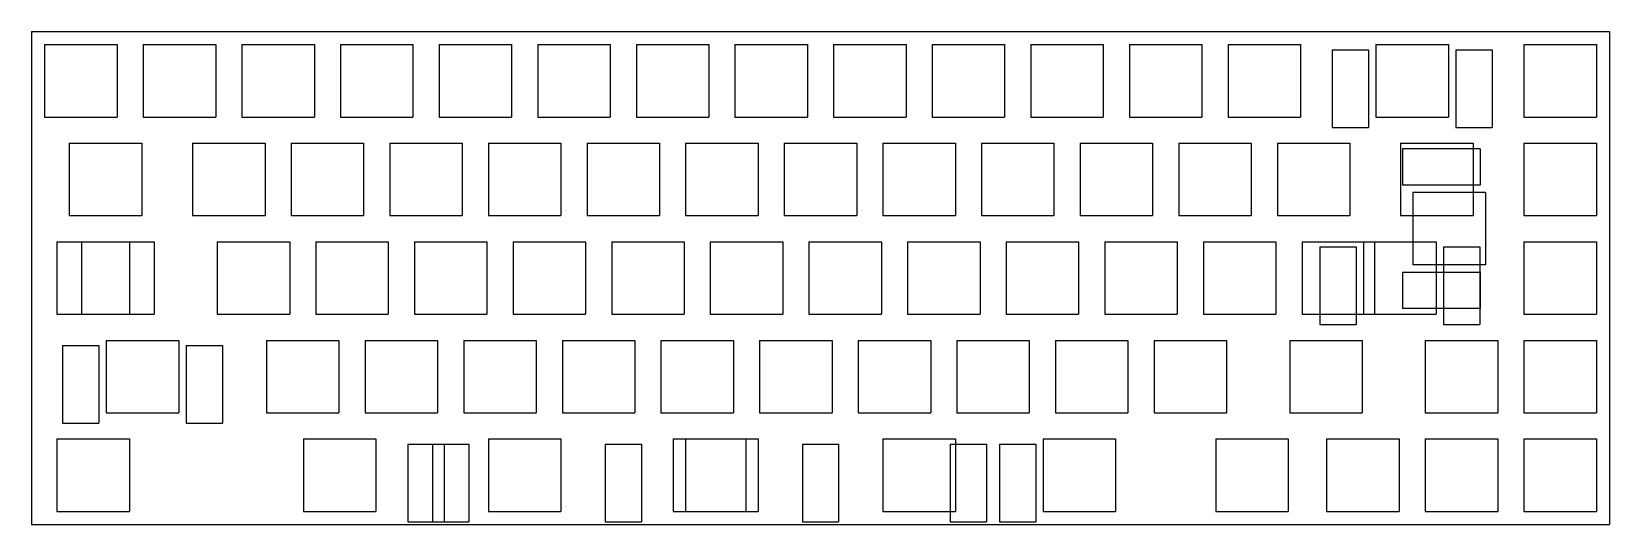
# Model space of a CAD drawing. Header units: millimetres. Extents: x 0 to 305, y -95 to 0.
import ezdxf

# ---------------------------------------------------------------- set-up
doc = ezdxf.new("R2010")
doc.units = ezdxf.units.MM

msp = doc.modelspace()

# ---------------------------------------------------------------- linework, layer by layer
for p, q in [((0, 0), (304.8, 0)), ((0, 0), (0, -95.25)), ((304.8, 0), (304.8, -95.25)), ((2.525, -2.525), (16.525, -2.525)), ((2.525, -2.525), (2.525, -16.525)), ((16.525, -2.525), (16.525, -16.525)), ((21.575, -2.525), (35.575, -2.525)), ((21.575, -2.525), (21.575, -16.525)), ((35.575, -2.525), (35.575, -16.525)), ((40.625, -2.525), (54.625, -2.525)), ((40.625, -2.525), (40.625, -16.525)), ((54.625, -2.525), (54.625, -16.525)), ((59.675, -2.525), (73.675, -2.525)), ((59.675, -2.525), (59.675, -16.525)), ((73.675, -2.525), (73.675, -16.525)), ((78.725, -2.525), (92.725, -2.525)), ((78.725, -2.525), (78.725, -16.525)), ((92.725, -2.525), (92.725, -16.525)), ((97.775, -2.525), (111.775, -2.525)), ((97.775, -2.525), (97.775, -16.525)), ((111.775, -2.525), (111.775, -16.525)), ((116.825, -2.525), (130.825, -2.525)), ((116.825, -2.525), (116.825, -16.525)), ((130.825, -2.525), (130.825, -16.525)), ((135.875, -2.525), (149.875, -2.525)), ((135.875, -2.525), (135.875, -16.525)), ((149.875, -2.525), (149.875, -16.525)), ((154.925, -2.525), (168.925, -2.525)), ((154.925, -2.525), (154.925, -16.525)), ((168.925, -2.525), (168.925, -16.525)), ((173.975, -2.525), (187.975, -2.525)), ((173.975, -2.525), (173.975, -16.525)), ((187.975, -2.525), (187.975, -16.525)), ((193.025, -2.525), (207.025, -2.525)), ((193.025, -2.525), (193.025, -16.525)), ((207.025, -2.525), (207.025, -16.525)), ((212.075, -2.525), (226.075, -2.525)), ((212.075, -2.525), (212.075, -16.525)), ((226.075, -2.525), (226.075, -16.525)), ((231.125, -2.525), (245.125, -2.525)), ((231.125, -2.525), (231.125, -16.525)), ((245.125, -2.525), (245.125, -16.525)), ((259.7, -2.525), (273.7, -2.525)), ((259.7, -2.525), (259.7, -16.525)), ((273.7, -2.525), (273.7, -16.525)), ((288.275, -2.525), (302.275, -2.525)), ((288.275, -2.525), (288.275, -16.525)), ((302.275, -2.525), (302.275, -16.525)), ((251.262, -3.525), (258.262, -3.525)), ((251.262, -3.525), (251.262, -18.525)), ((258.262, -3.525), (258.262, -18.525)), ((275.138, -3.525), (282.138, -3.525)), ((275.138, -3.525), (275.138, -18.525)), ((282.138, -3.525), (282.138, -18.525)), ((2.525, -16.525), (16.525, -16.525)), ((21.575, -16.525), (35.575, -16.525)), ((40.625, -16.525), (54.625, -16.525)), ((59.675, -16.525), (73.675, -16.525)), ((78.725, -16.525), (92.725, -16.525)), ((97.775, -16.525), (111.775, -16.525)), ((116.825, -16.525), (130.825, -16.525)), ((135.875, -16.525), (149.875, -16.525)), ((154.925, -16.525), (168.925, -16.525)), ((173.975, -16.525), (187.975, -16.525)), ((193.025, -16.525), (207.025, -16.525)), ((212.075, -16.525), (226.075, -16.525)), ((231.125, -16.525), (245.125, -16.525)), ((259.7, -16.525), (273.7, -16.525)), ((288.275, -16.525), (302.275, -16.525)), ((251.262, -18.525), (258.262, -18.525)), ((275.138, -18.525), (282.138, -18.525)), ((7.2875, -21.575), (21.2875, -21.575)), ((7.2875, -21.575), (7.2875, -35.575)), ((21.2875, -21.575), (21.2875, -35.575)), ((31.1, -21.575), (45.1, -21.575)), ((31.1, -21.575), (31.1, -35.575)), ((45.1, -21.575), (45.1, -35.575)), ((50.15, -21.575), (64.15, -21.575)), ((50.15, -21.575), (50.15, -35.575)), ((64.15, -21.575), (64.15, -35.575)), ((69.2, -21.575), (83.2, -21.575)), ((69.2, -21.575), (69.2, -35.575)), ((83.2, -21.575), (83.2, -35.575)), ((88.25, -21.575), (102.25, -21.575)), ((88.25, -21.575), (88.25, -35.575)), ((102.25, -21.575), (102.25, -35.575)), ((107.3, -21.575), (121.3, -21.575)), ((107.3, -21.575), (107.3, -35.575)), ((121.3, -21.575), (121.3, -35.575)), ((126.35, -21.575), (140.35, -21.575)), ((126.35, -21.575), (126.35, -35.575)), ((140.35, -21.575), (140.35, -35.575)), ((145.4, -21.575), (159.4, -21.575)), ((145.4, -21.575), (145.4, -35.575)), ((159.4, -21.575), (159.4, -35.575)), ((164.45, -21.575), (178.45, -21.575)), ((164.45, -21.575), (164.45, -35.575)), ((178.45, -21.575), (178.45, -35.575)), ((183.5, -21.575), (197.5, -21.575)), ((183.5, -21.575), (183.5, -35.575)), ((197.5, -21.575), (197.5, -35.575)), ((202.55, -21.575), (216.55, -21.575)), ((202.55, -21.575), (202.55, -35.575)), ((216.55, -21.575), (216.55, -35.575)), ((221.6, -21.575), (235.6, -21.575)), ((221.6, -21.575), (221.6, -35.575)), ((235.6, -21.575), (235.6, -35.575)), ((240.65, -21.575), (254.65, -21.575)), ((240.65, -21.575), (240.65, -35.575)), ((254.65, -21.575), (254.65, -35.575)), ((264.4625, -21.575), (278.4625, -21.575)), ((264.4625, -21.575), (264.4625, -35.575)), ((264.84375, -22.662), (264.84375, -29.662)), ((279.84375, -22.662), (264.84375, -22.662)), ((278.4625, -21.575), (278.4625, -35.575)), ((279.84375, -22.662), (279.84375, -29.662)), ((288.275, -21.575), (302.275, -21.575)), ((288.275, -21.575), (288.275, -35.575)), ((302.275, -21.575), (302.275, -35.575)), ((279.84375, -29.662), (264.84375, -29.662)), ((266.84375, -31.1), (266.84375, -45.1)), ((280.84375, -31.1), (266.84375, -31.1)), ((280.84375, -31.1), (280.84375, -45.1)), ((7.2875, -35.575), (21.2875, -35.575)), ((31.1, -35.575), (45.1, -35.575)), ((50.15, -35.575), (64.15, -35.575)), ((69.2, -35.575), (83.2, -35.575)), ((88.25, -35.575), (102.25, -35.575)), ((107.3, -35.575), (121.3, -35.575)), ((126.35, -35.575), (140.35, -35.575)), ((145.4, -35.575), (159.4, -35.575)), ((164.45, -35.575), (178.45, -35.575)), ((183.5, -35.575), (197.5, -35.575)), ((202.55, -35.575), (216.55, -35.575)), ((221.6, -35.575), (235.6, -35.575)), ((240.65, -35.575), (254.65, -35.575)), ((264.4625, -35.575), (278.4625, -35.575)), ((288.275, -35.575), (302.275, -35.575)), ((4.90625, -40.625), (18.90625, -40.625)), ((4.90625, -40.625), (4.90625, -54.625)), ((9.66875, -40.625), (23.66875, -40.625)), ((9.66875, -40.625), (9.66875, -54.625)), ((18.90625, -40.625), (18.90625, -54.625)), ((23.66875, -40.625), (23.66875, -54.625)), ((35.8625, -40.625), (49.8625, -40.625)), ((35.8625, -40.625), (35.8625, -54.625)), ((49.8625, -40.625), (49.8625, -54.625)), ((54.9125, -40.625), (68.9125, -40.625)), ((54.9125, -40.625), (54.9125, -54.625)), ((68.9125, -40.625), (68.9125, -54.625)), ((73.9625, -40.625), (87.9625, -40.625)), ((73.9625, -40.625), (73.9625, -54.625)), ((87.9625, -40.625), (87.9625, -54.625)), ((93.0125, -40.625), (107.0125, -40.625)), ((93.0125, -40.625), (93.0125, -54.625)), ((107.0125, -40.625), (107.0125, -54.625)), ((112.0625, -40.625), (126.0625, -40.625)), ((112.0625, -40.625), (112.0625, -54.625)), ((126.0625, -40.625), (126.0625, -54.625)), ((131.1125, -40.625), (145.1125, -40.625)), ((131.1125, -40.625), (131.1125, -54.625)), ((145.1125, -40.625), (145.1125, -54.625)), ((150.1625, -40.625), (164.1625, -40.625)), ((150.1625, -40.625), (150.1625, -54.625)), ((164.1625, -40.625), (164.1625, -54.625)), ((169.2125, -40.625), (183.2125, -40.625)), ((169.2125, -40.625), (169.2125, -54.625)), ((183.2125, -40.625), (183.2125, -54.625)), ((188.2625, -40.625), (202.2625, -40.625)), ((188.2625, -40.625), (188.2625, -54.625)), ((202.2625, -40.625), (202.2625, -54.625)), ((207.3125, -40.625), (221.3125, -40.625)), ((207.3125, -40.625), (207.3125, -54.625)), ((221.3125, -40.625), (221.3125, -54.625)), ((226.3625, -40.625), (240.3625, -40.625)), ((226.3625, -40.625), (226.3625, -54.625)), ((240.3625, -40.625), (240.3625, -54.625)), ((245.4125, -40.625), (259.4125, -40.625)), ((245.4125, -40.625), (245.4125, -54.625)), ((248.88075, -41.625), (255.88075, -41.625)), ((248.88075, -41.625), (248.88075, -56.625)), ((255.88075, -41.625), (255.88075, -56.625)), ((257.31875, -40.625), (271.31875, -40.625)), ((257.31875, -40.625), (257.31875, -54.625)), ((259.4125, -40.625), (259.4125, -54.625)), ((271.31875, -40.625), (271.31875, -54.625)), ((272.75675, -41.625), (279.75675, -41.625)), ((272.75675, -41.625), (272.75675, -56.625)), ((279.75675, -41.625), (279.75675, -56.625)), ((288.275, -40.625), (302.275, -40.625)), ((288.275, -40.625), (288.275, -54.625)), ((302.275, -40.625), (302.275, -54.625)), ((280.84375, -45.1), (266.84375, -45.1)), ((264.84375, -46.538), (264.84375, -53.538)), ((279.84375, -46.538), (264.84375, -46.538)), ((279.84375, -46.538), (279.84375, -53.538)), ((4.90625, -54.625), (18.90625, -54.625)), ((9.66875, -54.625), (23.66875, -54.625)), ((35.8625, -54.625), (49.8625, -54.625)), ((54.9125, -54.625), (68.9125, -54.625)), ((73.9625, -54.625), (87.9625, -54.625)), ((93.0125, -54.625), (107.0125, -54.625)), ((112.0625, -54.625), (126.0625, -54.625)), ((131.1125, -54.625), (145.1125, -54.625)), ((150.1625, -54.625), (164.1625, -54.625)), ((169.2125, -54.625), (183.2125, -54.625)), ((188.2625, -54.625), (202.2625, -54.625)), ((207.3125, -54.625), (221.3125, -54.625)), ((226.3625, -54.625), (240.3625, -54.625)), ((245.4125, -54.625), (259.4125, -54.625)), ((257.31875, -54.625), (271.31875, -54.625)), ((279.84375, -53.538), (264.84375, -53.538)), ((288.275, -54.625), (302.275, -54.625)), ((248.88075, -56.625), (255.88075, -56.625)), ((272.75675, -56.625), (279.75675, -56.625)), ((5.99325, -60.675), (12.99325, -60.675)), ((5.99325, -60.675), (5.99325, -75.675)), ((12.99325, -60.675), (12.99325, -75.675)), ((14.43125, -59.675), (28.43125, -59.675)), ((14.43125, -59.675), (14.43125, -73.675)), ((28.43125, -59.675), (28.43125, -73.675)), ((29.86925, -60.675), (36.86925, -60.675)), ((29.86925, -60.675), (29.86925, -75.675)), ((36.86925, -60.675), (36.86925, -75.675)), ((45.3875, -59.675), (59.3875, -59.675)), ((45.3875, -59.675), (45.3875, -73.675)), ((59.3875, -59.675), (59.3875, -73.675)), ((64.4375, -59.675), (78.4375, -59.675)), ((64.4375, -59.675), (64.4375, -73.675)), ((78.4375, -59.675), (78.4375, -73.675)), ((83.4875, -59.675), (97.4875, -59.675)), ((83.4875, -59.675), (83.4875, -73.675)), ((97.4875, -59.675), (97.4875, -73.675)), ((102.5375, -59.675), (116.5375, -59.675)), ((102.5375, -59.675), (102.5375, -73.675)), ((116.5375, -59.675), (116.5375, -73.675)), ((121.5875, -59.675), (135.5875, -59.675)), ((121.5875, -59.675), (121.5875, -73.675)), ((135.5875, -59.675), (135.5875, -73.675)), ((140.6375, -59.675), (154.6375, -59.675)), ((140.6375, -59.675), (140.6375, -73.675)), ((154.6375, -59.675), (154.6375, -73.675)), ((159.6875, -59.675), (173.6875, -59.675)), ((159.6875, -59.675), (159.6875, -73.675)), ((173.6875, -59.675), (173.6875, -73.675)), ((178.7375, -59.675), (192.7375, -59.675)), ((178.7375, -59.675), (178.7375, -73.675)), ((192.7375, -59.675), (192.7375, -73.675)), ((197.7875, -59.675), (211.7875, -59.675)), ((197.7875, -59.675), (197.7875, -73.675)), ((211.7875, -59.675), (211.7875, -73.675)), ((216.8375, -59.675), (230.8375, -59.675)), ((216.8375, -59.675), (216.8375, -73.675)), ((230.8375, -59.675), (230.8375, -73.675)), ((243.03125, -59.675), (257.03125, -59.675)), ((243.03125, -59.675), (243.03125, -73.675)), ((257.03125, -59.675), (257.03125, -73.675)), ((269.225, -59.675), (283.225, -59.675)), ((269.225, -59.675), (269.225, -73.675)), ((283.225, -59.675), (283.225, -73.675)), ((288.275, -59.675), (302.275, -59.675)), ((288.275, -59.675), (288.275, -73.675)), ((302.275, -59.675), (302.275, -73.675)), ((5.99325, -75.675), (12.99325, -75.675)), ((14.43125, -73.675), (28.43125, -73.675)), ((29.86925, -75.675), (36.86925, -75.675)), ((45.3875, -73.675), (59.3875, -73.675)), ((64.4375, -73.675), (78.4375, -73.675)), ((83.4875, -73.675), (97.4875, -73.675)), ((102.5375, -73.675), (116.5375, -73.675)), ((121.5875, -73.675), (135.5875, -73.675)), ((140.6375, -73.675), (154.6375, -73.675)), ((159.6875, -73.675), (173.6875, -73.675)), ((178.7375, -73.675), (192.7375, -73.675)), ((197.7875, -73.675), (211.7875, -73.675)), ((216.8375, -73.675), (230.8375, -73.675)), ((243.03125, -73.675), (257.03125, -73.675)), ((269.225, -73.675), (283.225, -73.675)), ((288.275, -73.675), (302.275, -73.675)), ((4.90625, -78.725), (18.90625, -78.725)), ((4.90625, -78.725), (4.90625, -92.725)), ((18.90625, -78.725), (18.90625, -92.725)), ((52.53125, -78.725), (66.53125, -78.725)), ((52.53125, -78.725), (52.53125, -92.725)), ((66.53125, -78.725), (66.53125, -92.725)), ((88.25, -78.725), (102.25, -78.725)), ((88.25, -78.725), (88.25, -92.725)), ((102.25, -78.725), (102.25, -92.725)), ((123.96875, -78.725), (137.96875, -78.725)), ((123.96875, -78.725), (123.96875, -92.725)), ((126.35, -78.725), (140.35, -78.725)), ((126.35, -78.725), (126.35, -92.725)), ((137.96875, -78.725), (137.96875, -92.725)), ((140.35, -78.725), (140.35, -92.725)), ((164.45, -78.725), (178.45, -78.725)), ((164.45, -78.725), (164.45, -92.725)), ((178.45, -78.725), (178.45, -92.725)), ((195.40625, -78.725), (209.40625, -78.725)), ((195.40625, -78.725), (195.40625, -92.725)), ((209.40625, -78.725), (209.40625, -92.725)), ((228.74375, -78.725), (242.74375, -78.725)), ((228.74375, -78.725), (228.74375, -92.725)), ((242.74375, -78.725), (242.74375, -92.725)), ((250.175, -78.725), (264.175, -78.725)), ((250.175, -78.725), (250.175, -92.725)), ((264.175, -78.725), (264.175, -92.725)), ((269.225, -78.725), (283.225, -78.725)), ((269.225, -78.725), (269.225, -92.725)), ((283.225, -78.725), (283.225, -92.725)), ((288.275, -78.725), (302.275, -78.725)), ((288.275, -78.725), (288.275, -92.725)), ((302.275, -78.725), (302.275, -92.725)), ((72.7, -79.725), (79.7, -79.725)), ((72.7, -79.725), (72.7, -94.725)), ((77.46875, -79.725), (84.46875, -79.725)), ((77.46875, -79.725), (77.46875, -94.725)), ((79.7, -79.725), (79.7, -94.725)), ((84.46875, -79.725), (84.46875, -94.725)), ((110.8, -79.725), (117.8, -79.725)), ((110.8, -79.725), (110.8, -94.725)), ((117.8, -79.725), (117.8, -94.725)), ((148.9, -79.725), (155.9, -79.725)), ((148.9, -79.725), (148.9, -94.725)), ((155.9, -79.725), (155.9, -94.725)), ((177.46875, -79.725), (184.46875, -79.725)), ((177.46875, -79.725), (177.46875, -94.725)), ((184.46875, -79.725), (184.46875, -94.725)), ((187, -79.725), (194, -79.725)), ((187, -79.725), (187, -94.725)), ((194, -79.725), (194, -94.725)), ((4.90625, -92.725), (18.90625, -92.725)), ((52.53125, -92.725), (66.53125, -92.725)), ((88.25, -92.725), (102.25, -92.725)), ((123.96875, -92.725), (137.96875, -92.725)), ((126.35, -92.725), (140.35, -92.725)), ((164.45, -92.725), (178.45, -92.725)), ((195.40625, -92.725), (209.40625, -92.725)), ((228.74375, -92.725), (242.74375, -92.725)), ((250.175, -92.725), (264.175, -92.725)), ((269.225, -92.725), (283.225, -92.725)), ((288.275, -92.725), (302.275, -92.725)), ((0, -95.25), (304.8, -95.25)), ((72.7, -94.725), (79.7, -94.725)), ((77.46875, -94.725), (84.46875, -94.725)), ((110.8, -94.725), (117.8, -94.725)), ((148.9, -94.725), (155.9, -94.725)), ((177.46875, -94.725), (184.46875, -94.725)), ((187, -94.725), (194, -94.725))]:
    msp.add_line(p, q)
for centre, start, end in [((2.525, -2.525), 90, 180), ((16.525, -2.525), 0, 90), ((21.575, -2.525), 90, 180), ((35.575, -2.525), 0, 90), ((40.625, -2.525), 90, 180), ((54.625, -2.525), 0, 90), ((59.675, -2.525), 90, 180), ((73.675, -2.525), 0, 90), ((78.725, -2.525), 90, 180), ((92.725, -2.525), 0, 90), ((97.775, -2.525), 90, 180), ((111.775, -2.525), 0, 90), ((116.825, -2.525), 90, 180), ((130.825, -2.525), 0, 90), ((135.875, -2.525), 90, 180), ((149.875, -2.525), 0, 90), ((154.925, -2.525), 90, 180), ((168.925, -2.525), 0, 90), ((173.975, -2.525), 90, 180), ((187.975, -2.525), 0, 90), ((193.025, -2.525), 90, 180), ((207.025, -2.525), 0, 90), ((212.075, -2.525), 90, 180), ((226.075, -2.525), 0, 90), ((231.125, -2.525), 90, 180), ((245.125, -2.525), 0, 90), ((259.7, -2.525), 90, 180), ((273.7, -2.525), 0, 90), ((288.275, -2.525), 90, 180), ((302.275, -2.525), 0, 90), ((251.262, -3.525), 90, 180), ((258.262, -3.525), 0, 90), ((275.138, -3.525), 90, 180), ((282.138, -3.525), 0, 90), ((2.525, -16.525), 180, 270), ((16.525, -16.525), 270, 360), ((21.575, -16.525), 180, 270), ((35.575, -16.525), 270, 360), ((40.625, -16.525), 180, 270), ((54.625, -16.525), 270, 360), ((59.675, -16.525), 180, 270), ((73.675, -16.525), 270, 360), ((78.725, -16.525), 180, 270), ((92.725, -16.525), 270, 360), ((97.775, -16.525), 180, 270), ((111.775, -16.525), 270, 360), ((116.825, -16.525), 180, 270), ((130.825, -16.525), 270, 360), ((135.875, -16.525), 180, 270), ((149.875, -16.525), 270, 360), ((154.925, -16.525), 180, 270), ((168.925, -16.525), 270, 360), ((173.975, -16.525), 180, 270), ((187.975, -16.525), 270, 360), ((193.025, -16.525), 180, 270), ((207.025, -16.525), 270, 360), ((212.075, -16.525), 180, 270), ((226.075, -16.525), 270, 360), ((231.125, -16.525), 180, 270), ((245.125, -16.525), 270, 360), ((259.7, -16.525), 180, 270), ((273.7, -16.525), 270, 360), ((288.275, -16.525), 180, 270), ((302.275, -16.525), 270, 360), ((251.262, -18.525), 180, 270), ((258.262, -18.525), 270, 360), ((275.138, -18.525), 180, 270), ((282.138, -18.525), 270, 360), ((7.2875, -21.575), 90, 180), ((21.2875, -21.575), 0, 90), ((31.1, -21.575), 90, 180), ((45.1, -21.575), 0, 90), ((50.15, -21.575), 90, 180), ((64.15, -21.575), 0, 90), ((69.2, -21.575), 90, 180), ((83.2, -21.575), 0, 90), ((88.25, -21.575), 90, 180), ((102.25, -21.575), 0, 90), ((107.3, -21.575), 90, 180), ((121.3, -21.575), 0, 90), ((126.35, -21.575), 90, 180), ((140.35, -21.575), 0, 90), ((145.4, -21.575), 90, 180), ((159.4, -21.575), 0, 90), ((164.45, -21.575), 90, 180), ((178.45, -21.575), 0, 90), ((183.5, -21.575), 90, 180), ((197.5, -21.575), 0, 90), ((202.55, -21.575), 90, 180), ((216.55, -21.575), 0, 90), ((221.6, -21.575), 90, 180), ((235.6, -21.575), 0, 90), ((240.65, -21.575), 90, 180), ((254.65, -21.575), 0, 90), ((264.4625, -21.575), 90, 180), ((264.84375, -22.662), 90, 180), ((278.4625, -21.575), 0, 90), ((279.84375, -22.662), 0, 90), ((288.275, -21.575), 90, 180), ((302.275, -21.575), 0, 90), ((264.84375, -29.662), 180, 270), ((279.84375, -29.662), -90, 0), ((266.84375, -31.1), 90, 180), ((280.84375, -31.1), 0, 90), ((7.2875, -35.575), 180, 270), ((21.2875, -35.575), 270, 360), ((31.1, -35.575), 180, 270), ((45.1, -35.575), 270, 360), ((50.15, -35.575), 180, 270), ((64.15, -35.575), 270, 360), ((69.2, -35.575), 180, 270), ((83.2, -35.575), 270, 360), ((88.25, -35.575), 180, 270), ((102.25, -35.575), 270, 360), ((107.3, -35.575), 180, 270), ((121.3, -35.575), 270, 360), ((126.35, -35.575), 180, 270), ((140.35, -35.575), 270, 360), ((145.4, -35.575), 180, 270), ((159.4, -35.575), 270, 360), ((164.45, -35.575), 180, 270), ((178.45, -35.575), 270, 360), ((183.5, -35.575), 180, 270), ((197.5, -35.575), 270, 360), ((202.55, -35.575), 180, 270), ((216.55, -35.575), 270, 360), ((221.6, -35.575), 180, 270), ((235.6, -35.575), 270, 360), ((240.65, -35.575), 180, 270), ((254.65, -35.575), 270, 360), ((264.4625, -35.575), 180, 270), ((278.4625, -35.575), 270, 360), ((288.275, -35.575), 180, 270), ((302.275, -35.575), 270, 360), ((4.90625, -40.625), 90, 180), ((9.66875, -40.625), 90, 180), ((18.90625, -40.625), 0, 90), ((23.66875, -40.625), 0, 90), ((35.8625, -40.625), 90, 180), ((49.8625, -40.625), 0, 90), ((54.9125, -40.625), 90, 180), ((68.9125, -40.625), 0, 90), ((73.9625, -40.625), 90, 180), ((87.9625, -40.625), 0, 90), ((93.0125, -40.625), 90, 180), ((107.0125, -40.625), 0, 90), ((112.0625, -40.625), 90, 180), ((126.0625, -40.625), 0, 90), ((131.1125, -40.625), 90, 180), ((145.1125, -40.625), 0, 90), ((150.1625, -40.625), 90, 180), ((164.1625, -40.625), 0, 90), ((169.2125, -40.625), 90, 180), ((183.2125, -40.625), 0, 90), ((188.2625, -40.625), 90, 180), ((202.2625, -40.625), 0, 90), ((207.3125, -40.625), 90, 180), ((221.3125, -40.625), 0, 90), ((226.3625, -40.625), 90, 180), ((240.3625, -40.625), 0, 90), ((245.4125, -40.625), 90, 180), ((248.88075, -41.625), 90, 180), ((255.88075, -41.625), 0, 90), ((257.31875, -40.625), 90, 180), ((259.4125, -40.625), 0, 90), ((271.31875, -40.625), 0, 90), ((272.75675, -41.625), 90, 180), ((279.75675, -41.625), 0, 90), ((288.275, -40.625), 90, 180), ((302.275, -40.625), 0, 90), ((266.84375, -45.1), 180, 270), ((280.84375, -45.1), -90, 0), ((264.84375, -46.538), 90, 180), ((279.84375, -46.538), 0, 90), ((4.90625, -54.625), 180, 270), ((9.66875, -54.625), 180, 270), ((18.90625, -54.625), 270, 360), ((23.66875, -54.625), 270, 360), ((35.8625, -54.625), 180, 270), ((49.8625, -54.625), 270, 360), ((54.9125, -54.625), 180, 270), ((68.9125, -54.625), 270, 360), ((73.9625, -54.625), 180, 270), ((87.9625, -54.625), 270, 360), ((93.0125, -54.625), 180, 270), ((107.0125, -54.625), 270, 360), ((112.0625, -54.625), 180, 270), ((126.0625, -54.625), 270, 360), ((131.1125, -54.625), 180, 270), ((145.1125, -54.625), 270, 360), ((150.1625, -54.625), 180, 270), ((164.1625, -54.625), 270, 360), ((169.2125, -54.625), 180, 270), ((183.2125, -54.625), 270, 360), ((188.2625, -54.625), 180, 270), ((202.2625, -54.625), 270, 360), ((207.3125, -54.625), 180, 270), ((221.3125, -54.625), 270, 360), ((226.3625, -54.625), 180, 270), ((240.3625, -54.625), 270, 360), ((245.4125, -54.625), 180, 270), ((257.31875, -54.625), 180, 270), ((259.4125, -54.625), 270, 360), ((264.84375, -53.538), 180, 270), ((271.31875, -54.625), 270, 360), ((279.84375, -53.538), -90, 0), ((288.275, -54.625), 180, 270), ((302.275, -54.625), 270, 360), ((248.88075, -56.625), 180, 270), ((255.88075, -56.625), 270, 360), ((272.75675, -56.625), 180, 270), ((279.75675, -56.625), 270, 360), ((5.99325, -60.675), 90, 180), ((12.99325, -60.675), 0, 90), ((14.43125, -59.675), 90, 180), ((28.43125, -59.675), 0, 90), ((29.86925, -60.675), 90, 180), ((36.86925, -60.675), 0, 90), ((45.3875, -59.675), 90, 180), ((59.3875, -59.675), 0, 90), ((64.4375, -59.675), 90, 180), ((78.4375, -59.675), 0, 90), ((83.4875, -59.675), 90, 180), ((97.4875, -59.675), 0, 90), ((102.5375, -59.675), 90, 180), ((116.5375, -59.675), 0, 90), ((121.5875, -59.675), 90, 180), ((135.5875, -59.675), 0, 90), ((140.6375, -59.675), 90, 180), ((154.6375, -59.675), 0, 90), ((159.6875, -59.675), 90, 180), ((173.6875, -59.675), 0, 90), ((178.7375, -59.675), 90, 180), ((192.7375, -59.675), 0, 90), ((197.7875, -59.675), 90, 180), ((211.7875, -59.675), 0, 90), ((216.8375, -59.675), 90, 180), ((230.8375, -59.675), 0, 90), ((243.03125, -59.675), 90, 180), ((257.03125, -59.675), 0, 90), ((269.225, -59.675), 90, 180), ((283.225, -59.675), 0, 90), ((288.275, -59.675), 90, 180), ((302.275, -59.675), 0, 90), ((5.99325, -75.675), 180, 270), ((12.99325, -75.675), 270, 360), ((14.43125, -73.675), 180, 270), ((28.43125, -73.675), 270, 360), ((29.86925, -75.675), 180, 270), ((36.86925, -75.675), 270, 360), ((45.3875, -73.675), 180, 270), ((59.3875, -73.675), 270, 360), ((64.4375, -73.675), 180, 270), ((78.4375, -73.675), 270, 360), ((83.4875, -73.675), 180, 270), ((97.4875, -73.675), 270, 360), ((102.5375, -73.675), 180, 270), ((116.5375, -73.675), 270, 360), ((121.5875, -73.675), 180, 270), ((135.5875, -73.675), 270, 360), ((140.6375, -73.675), 180, 270), ((154.6375, -73.675), 270, 360), ((159.6875, -73.675), 180, 270), ((173.6875, -73.675), 270, 360), ((178.7375, -73.675), 180, 270), ((192.7375, -73.675), 270, 360), ((197.7875, -73.675), 180, 270), ((211.7875, -73.675), 270, 360), ((216.8375, -73.675), 180, 270), ((230.8375, -73.675), 270, 360), ((243.03125, -73.675), 180, 270), ((257.03125, -73.675), 270, 360), ((269.225, -73.675), 180, 270), ((283.225, -73.675), 270, 360), ((288.275, -73.675), 180, 270), ((302.275, -73.675), 270, 360), ((4.90625, -78.725), 90, 180), ((18.90625, -78.725), 0, 90), ((52.53125, -78.725), 90, 180), ((66.53125, -78.725), 0, 90), ((88.25, -78.725), 90, 180), ((102.25, -78.725), 0, 90), ((123.96875, -78.725), 90, 180), ((126.35, -78.725), 90, 180), ((137.96875, -78.725), 0, 90), ((140.35, -78.725), 0, 90), ((164.45, -78.725), 90, 180), ((178.45, -78.725), 0, 90), ((195.40625, -78.725), 90, 180), ((209.40625, -78.725), 0, 90), ((228.74375, -78.725), 90, 180), ((242.74375, -78.725), 0, 90), ((250.175, -78.725), 90, 180), ((264.175, -78.725), 0, 90), ((269.225, -78.725), 90, 180), ((283.225, -78.725), 0, 90), ((288.275, -78.725), 90, 180), ((302.275, -78.725), 0, 90), ((72.7, -79.725), 90, 180), ((77.46875, -79.725), 90, 180), ((79.7, -79.725), 0, 90), ((84.46875, -79.725), 0, 90), ((110.8, -79.725), 90, 180), ((117.8, -79.725), 0, 90), ((148.9, -79.725), 90, 180), ((155.9, -79.725), 0, 90), ((177.46875, -79.725), 90, 180), ((184.46875, -79.725), 0, 90), ((187, -79.725), 90, 180), ((194, -79.725), 0, 90), ((4.90625, -92.725), 180, 270), ((18.90625, -92.725), 270, 360), ((52.53125, -92.725), 180, 270), ((66.53125, -92.725), 270, 360), ((88.25, -92.725), 180, 270), ((102.25, -92.725), 270, 360), ((123.96875, -92.725), 180, 270), ((126.35, -92.725), 180, 270), ((137.96875, -92.725), 270, 360), ((140.35, -92.725), 270, 360), ((164.45, -92.725), 180, 270), ((178.45, -92.725), 270, 360), ((195.40625, -92.725), 180, 270), ((209.40625, -92.725), 270, 360), ((228.74375, -92.725), 180, 270), ((242.74375, -92.725), 270, 360), ((250.175, -92.725), 180, 270), ((264.175, -92.725), 270, 360), ((269.225, -92.725), 180, 270), ((283.225, -92.725), 270, 360), ((288.275, -92.725), 180, 270), ((302.275, -92.725), 270, 360), ((72.7, -94.725), 180, 270), ((77.46875, -94.725), 180, 270), ((79.7, -94.725), 270, 360), ((84.46875, -94.725), 270, 360), ((110.8, -94.725), 180, 270), ((117.8, -94.725), 270, 360), ((148.9, -94.725), 180, 270), ((155.9, -94.725), 270, 360), ((177.46875, -94.725), 180, 270), ((184.46875, -94.725), 270, 360), ((187, -94.725), 180, 270), ((194, -94.725), 270, 360)]:
    msp.add_arc(centre, 0, start, end)

doc.saveas('drawing.dxf')
